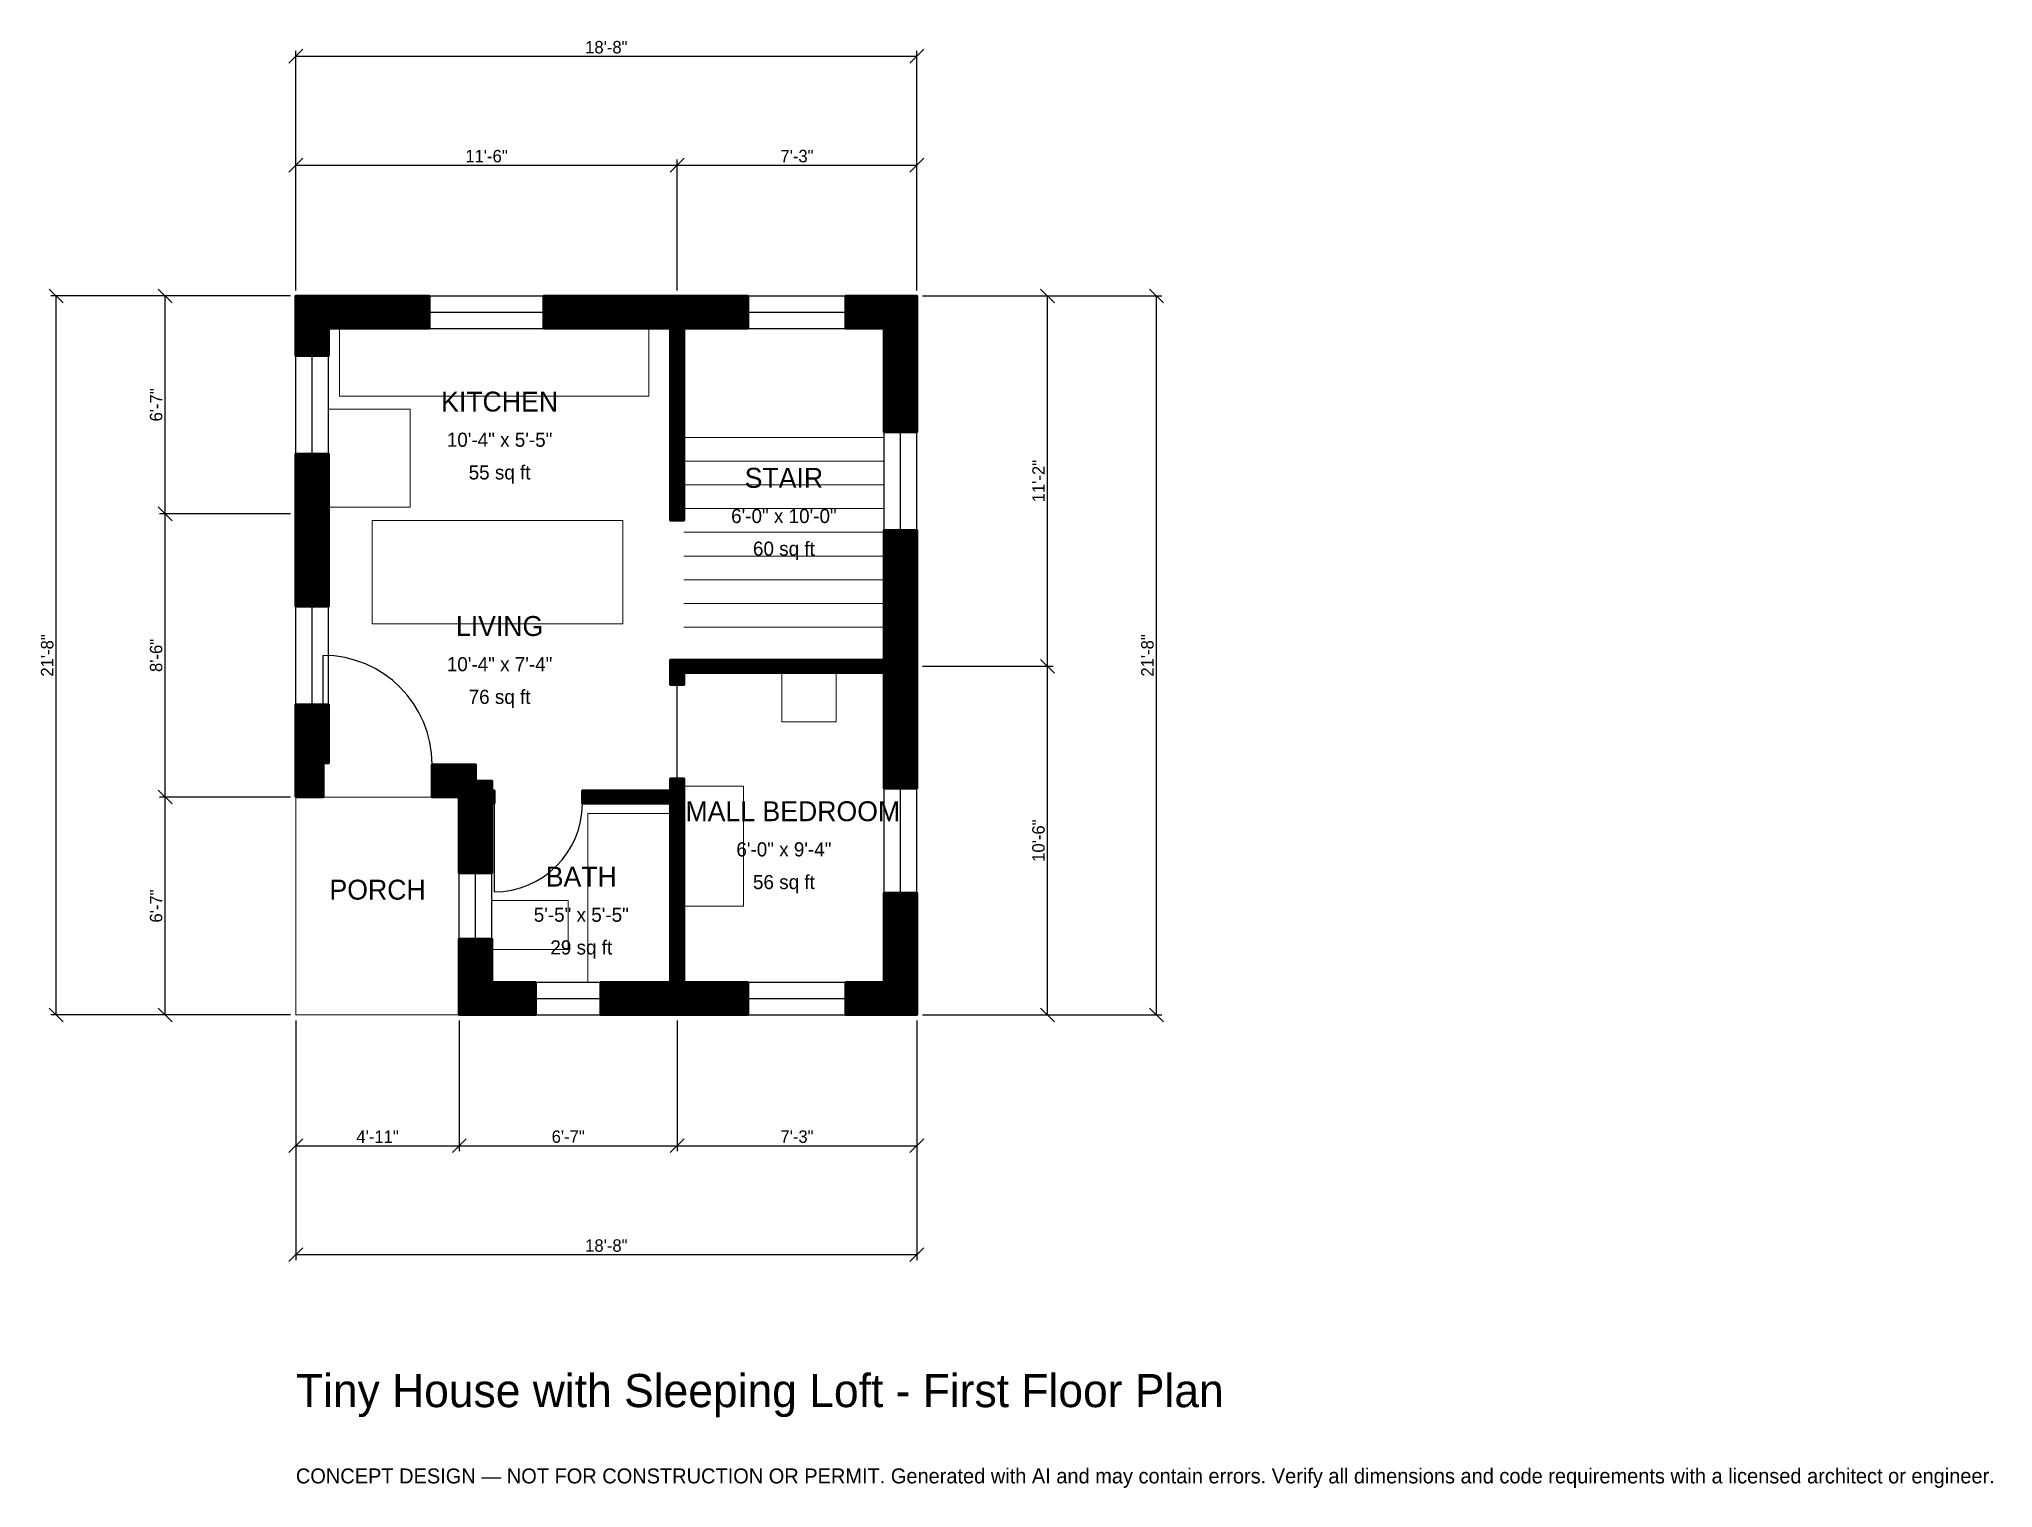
# Model space of a CAD drawing. Header units: inches. Extents: x -93 to 613, y -171 to 353.
import ezdxf
from ezdxf.enums import TextEntityAlignment as Align

# ---------------------------------------------------------------- set-up
doc = ezdxf.new("R2010")
doc.units = ezdxf.units.IN
doc.header["$MEASUREMENT"] = 0
doc.linetypes.add('DASHED', pattern=[0.6, 0.5, -0.1])
for name, color, linetype, lineweight in [('A-ANNO-DIMS', 1, 'Continuous', 13), ('A-ANNO-TEXT', 7, 'Continuous', 18), ('A-AREA-IDEN', 7, 'Continuous', 18), ('A-DOOR', 2, 'Continuous', 25), ('A-FLOR-FIXT', 9, 'Continuous', 13), ('A-FLOR-STRS', 3, 'Continuous', 18), ('A-FURN', 9, 'Continuous', 13), ('A-GLAZ', 4, 'Continuous', 25), ('A-SITE-PAVE', 8, 'Continuous', 13), ('A-WALL', 7, 'Continuous', 50), ('A-WALL-PATT', 8, 'Continuous', 13)]:
    doc.layers.add(name, color=color, linetype=linetype, lineweight=lineweight)
doc.dimstyles.new('PLAN', dxfattribs={"dimtxt": 4.5, "dimasz": 3, "dimexe": 2, "dimexo": 2, "dimgap": 1, "dimtad": 1, "dimdec": 0, "dimlunit": 4, "dimtsz": 2.5, "dimcen": 2.5, "dimclrd": 1, "dimclre": 1, "dimazin": 3, "dimtfac": 1, "dimtmove": 0, "dimatfit": 3})

msp = doc.modelspace()

# ---------------------------------------------------------------- hatches: boundary and pattern name
at = {"layer": 'A-WALL-PATT'}
h = msp.add_hatch(dxfattribs=at)
h.set_pattern_fill('ANSI31', color=8, scale=0.8)
h.paths.add_polyline_path([(135.4331, 0), (135.4331, 0), (131.8898, 0), (110.2362, 0), (110.2362, 11.811), (131.8898, 11.811), (135.4331, 11.811), (135.4331, 76.378), (103.5433, 76.378), (103.5433, 81.1024), (135.4331, 81.1024), (135.4331, 85.4331), (140.1575, 85.4331), (140.1575, 81.1024), (140.1575, 76.378), (140.1575, 11.811), (143.7008, 11.811), (163.3858, 11.811), (163.3858, 0), (143.7008, 0), (140.1575, 0), (140.1575, 0), (135.4331, 0)])
h.paths.add_polyline_path([(70.8661, 0), (70.8661, 0), (59.0551, 0), (59.0551, 0), (59.0551, 0), (59.0551, 11.811), (59.0551, 11.811), (59.0551, 27.5591), (70.8661, 27.5591), (70.8661, 11.811), (86.6142, 11.811), (86.6142, 0), (70.8661, 0)])
h.paths.add_polyline_path([(59.0551, 76.378), (59.0551, 76.378), (59.0551, 78.7401), (56.6929, 78.7401), (56.6929, 78.7402), (49.2126, 78.7402), (49.2126, 90.5512), (64.9606, 90.5512), (64.9606, 84.6457), (70.8661, 84.6457), (70.8661, 81.1024), (71.6535, 81.1024), (71.6535, 76.378), (70.8661, 76.378), (70.8661, 51.1811), (59.0551, 51.1811), (59.0551, 76.378)])
h.paths.add_polyline_path([(0, 78.7401), (0, 78.7402), (0, 78.7402), (0, 90.5512), (0, 90.5512), (0, 112.2047), (11.811, 112.2047), (11.811, 90.9449), (9.8425, 90.9449), (9.8425, 78.7401), (0, 78.7401)])
h.paths.add_polyline_path([(0, 175.1969), (0, 187.0079), (0, 202.7559), (11.811, 202.7559), (11.811, 187.0079), (11.811, 175.1969), (11.811, 147.6378), (0, 147.6378), (0, 175.1969)])
h.paths.add_polyline_path([(0, 248.0315), (0, 248.0315), (0, 259.8425), (0, 259.8425), (0, 259.8426), (11.811, 259.8426), (11.811, 259.8425), (48.2283, 259.8425), (48.2283, 248.0315), (11.811, 248.0315), (11.811, 238.189), (0, 238.189), (0, 248.0315)])
h.paths.add_polyline_path([(131.8898, 259.8425), (135.4331, 259.8425), (135.4331, 259.8426), (140.1575, 259.8426), (140.1575, 259.8425), (143.7008, 259.8425), (163.3858, 259.8425), (163.3858, 248.0315), (143.7008, 248.0315), (140.1575, 248.0315), (140.1575, 178.7402), (135.4331, 178.7402), (135.4331, 248.0315), (131.8898, 248.0315), (89.5669, 248.0315), (89.5669, 259.8425), (131.8898, 259.8425)])
h.paths.add_polyline_path([(212.5984, 259.8425), (212.5984, 259.8426), (224.4094, 259.8426), (224.4094, 259.8425), (224.4095, 259.8425), (224.4095, 248.0315), (224.4094, 248.0315), (224.4094, 210.6299), (212.5984, 210.6299), (212.5984, 248.0315), (198.8189, 248.0315), (198.8189, 259.8425), (212.5984, 259.8425)])
h.paths.add_polyline_path([(224.4094, 131.8898), (224.4094, 128.3465), (224.4095, 128.3465), (224.4095, 123.622), (224.4094, 123.622), (224.4094, 120.0787), (224.4094, 81.8898), (212.5984, 81.8898), (212.5984, 120.0787), (212.5984, 123.622), (140.1575, 123.622), (140.1575, 119.2913), (135.4331, 119.2913), (135.4331, 123.622), (135.4331, 128.3465), (140.1575, 128.3465), (212.5984, 128.3465), (212.5984, 131.8898), (212.5984, 175.1969), (224.4094, 175.1969), (224.4094, 131.8898)])
h.paths.add_polyline_path([(224.4094, 11.811), (224.4095, 11.811), (224.4095, 0), (224.4094, 0), (224.4094, 0), (212.5984, 0), (212.5984, 0), (198.8189, 0), (198.8189, 11.811), (212.5984, 11.811), (212.5984, 44.0945), (224.4094, 44.0945), (224.4094, 11.811)])

# ---------------------------------------------------------------- linework, layer by layer
at = {"layer": 'A-DOOR'}
for p, q in [((9.8425, 90.5512), (9.8425, 129.9213)), ((137.7953, 85.4331), (137.7953, 119.2913)), ((71.6535, 76.378), (71.6535, 44.4882))]:
    msp.add_line(p, q, dxfattribs=at)
for centre, radius, start, end in [((9.8425, 90.5512), 39.3701, 0, 90), ((71.6535, 76.378), 31.8898, 270, 360)]:
    msp.add_arc(centre, radius, start, end, dxfattribs=at)
at = {"layer": 'A-FLOR-FIXT'}
for points in [[(15.748, 223.622), (127.5591, 223.622), (127.5591, 248.0315), (15.748, 248.0315)], [(105.5118, 11.811), (135.4331, 11.811), (135.4331, 72.8346), (105.5118, 72.8346)], [(70.8661, 23.622), (98.4252, 23.622), (98.4252, 41.3386), (70.8661, 41.3386)]]:
    msp.add_lwpolyline(points, close=True, dxfattribs=at)
at = {"layer": 'A-FLOR-STRS'}
for p, q in [((140.1575, 208.6614), (212.5984, 208.6614)), ((140.1575, 200.0984), (212.5984, 200.0984)), ((140.1575, 191.5354), (212.5984, 191.5354)), ((140.1575, 182.9724), (212.5984, 182.9724)), ((140.1575, 174.4094), (212.5984, 174.4094)), ((140.1575, 165.8465), (212.5984, 165.8465)), ((140.1575, 157.2835), (212.5984, 157.2835)), ((140.1575, 148.7205), (212.5984, 148.7205)), ((140.1575, 140.1575), (212.5984, 140.1575))]:
    msp.add_line(p, q, dxfattribs=at)
at = {"layer": 'A-FURN'}
for points in [[(11.811, 183.4646), (41.3386, 183.4646), (41.3386, 218.8976), (11.811, 218.8976)], [(27.5591, 141.3386), (118.1102, 141.3386), (118.1102, 178.7402), (27.5591, 178.7402)], [(175.5906, 105.9055), (195.2756, 105.9055), (195.2756, 123.622), (175.5906, 123.622)], [(140.1575, 39.3701), (161.811, 39.3701), (161.811, 82.6772), (140.1575, 82.6772)]]:
    msp.add_lwpolyline(points, close=True, dxfattribs=at)
at = {"layer": 'A-GLAZ'}
for p, q in [((48.2283, 259.8425), (89.5669, 259.8425)), ((163.3858, 259.8425), (198.8189, 259.8425)), ((48.2283, 253.937), (89.5669, 253.937)), ((48.2283, 248.0315), (89.5669, 248.0315)), ((163.3858, 253.937), (198.8189, 253.937)), ((163.3858, 248.0315), (198.8189, 248.0315)), ((0, 202.7559), (0, 238.189)), ((5.9055, 202.7559), (5.9055, 238.189)), ((11.811, 202.7559), (11.811, 238.189)), ((212.5984, 175.1969), (212.5984, 210.6299)), ((218.5039, 175.1969), (218.5039, 210.6299)), ((224.4094, 175.1969), (224.4094, 210.6299)), ((0, 112.2047), (0, 147.6378)), ((5.9055, 112.2047), (5.9055, 147.6378)), ((11.811, 112.2047), (11.811, 147.6378)), ((212.5984, 44.0945), (212.5984, 81.8898)), ((218.5039, 44.0945), (218.5039, 81.8898)), ((224.4094, 44.0945), (224.4094, 81.8898)), ((59.0551, 27.5591), (59.0551, 51.1811)), ((64.9606, 27.5591), (64.9606, 51.1811)), ((70.8661, 27.5591), (70.8661, 51.1811)), ((86.6142, 11.811), (110.2362, 11.811)), ((163.3858, 11.811), (198.8189, 11.811)), ((86.6142, 5.9055), (110.2362, 5.9055)), ((86.6142, 0), (110.2362, 0)), ((163.3858, 5.9055), (198.8189, 5.9055)), ((163.3858, 0), (198.8189, 0))]:
    msp.add_line(p, q, dxfattribs=at)
at = {"layer": 'A-SITE-PAVE', "linetype": 'DASHED'}
msp.add_lwpolyline([(0, 0), (59.0551, 0), (59.0551, 78.7402), (0, 78.7402)], close=True, dxfattribs=at)
at = {"layer": 'A-WALL'}
for points in [[(0, 248.0315), (0, 248.0315), (0, 259.8425), (0, 259.8425), (0, 259.8426), (11.811, 259.8426), (11.811, 259.8425), (48.2283, 259.8425), (48.2283, 248.0315), (11.811, 248.0315), (11.811, 238.189), (0, 238.189), (0, 248.0315)], [(131.8898, 259.8425), (135.4331, 259.8425), (135.4331, 259.8426), (140.1575, 259.8426), (140.1575, 259.8425), (143.7008, 259.8425), (163.3858, 259.8425), (163.3858, 248.0315), (143.7008, 248.0315), (140.1575, 248.0315), (140.1575, 178.7402), (135.4331, 178.7402), (135.4331, 248.0315), (131.8898, 248.0315), (89.5669, 248.0315), (89.5669, 259.8425), (131.8898, 259.8425)], [(212.5984, 259.8425), (212.5984, 259.8426), (224.4094, 259.8426), (224.4094, 259.8425), (224.4095, 259.8425), (224.4095, 248.0315), (224.4094, 248.0315), (224.4094, 210.6299), (212.5984, 210.6299), (212.5984, 248.0315), (198.8189, 248.0315), (198.8189, 259.8425), (212.5984, 259.8425)], [(0, 175.1969), (0, 187.0079), (0, 202.7559), (11.811, 202.7559), (11.811, 187.0079), (11.811, 175.1969), (11.811, 147.6378), (0, 147.6378), (0, 175.1969)], [(224.4094, 131.8898), (224.4094, 128.3465), (224.4095, 128.3465), (224.4095, 123.622), (224.4094, 123.622), (224.4094, 120.0787), (224.4094, 81.8898), (212.5984, 81.8898), (212.5984, 120.0787), (212.5984, 123.622), (140.1575, 123.622), (140.1575, 119.2913), (135.4331, 119.2913), (135.4331, 123.622), (135.4331, 128.3465), (140.1575, 128.3465), (212.5984, 128.3465), (212.5984, 131.8898), (212.5984, 175.1969), (224.4094, 175.1969), (224.4094, 131.8898)], [(0, 78.7401), (0, 78.7402), (0, 78.7402), (0, 90.5512), (0, 90.5512), (0, 112.2047), (11.811, 112.2047), (11.811, 90.9449), (9.8425, 90.9449), (9.8425, 78.7401), (0, 78.7401)], [(59.0551, 76.378), (59.0551, 76.378), (59.0551, 78.7401), (56.6929, 78.7401), (56.6929, 78.7402), (49.2126, 78.7402), (49.2126, 90.5512), (64.9606, 90.5512), (64.9606, 84.6457), (70.8661, 84.6457), (70.8661, 81.1024), (71.6535, 81.1024), (71.6535, 76.378), (70.8661, 76.378), (70.8661, 51.1811), (59.0551, 51.1811), (59.0551, 76.378)], [(135.4331, 0), (135.4331, 0), (131.8898, 0), (110.2362, 0), (110.2362, 11.811), (131.8898, 11.811), (135.4331, 11.811), (135.4331, 76.378), (103.5433, 76.378), (103.5433, 81.1024), (135.4331, 81.1024), (135.4331, 85.4331), (140.1575, 85.4331), (140.1575, 81.1024), (140.1575, 76.378), (140.1575, 11.811), (143.7008, 11.811), (163.3858, 11.811), (163.3858, 0), (143.7008, 0), (140.1575, 0), (140.1575, 0), (135.4331, 0)], [(224.4094, 11.811), (224.4095, 11.811), (224.4095, 0), (224.4094, 0), (224.4094, 0), (212.5984, 0), (212.5984, 0), (198.8189, 0), (198.8189, 11.811), (212.5984, 11.811), (212.5984, 44.0945), (224.4094, 44.0945), (224.4094, 11.811)], [(70.8661, 0), (70.8661, 0), (59.0551, 0), (59.0551, 0), (59.0551, 0), (59.0551, 11.811), (59.0551, 11.811), (59.0551, 27.5591), (70.8661, 27.5591), (70.8661, 11.811), (86.6142, 11.811), (86.6142, 0), (70.8661, 0)]]:
    msp.add_lwpolyline(points, close=True, dxfattribs=at)

# ---------------------------------------------------------------- texts
at = {"layer": 'A-ANNO-TEXT'}
for s, height, p in [('Tiny House with Sleeping Loft - First Floor Plan', 12, (0, -141.7323)), ('CONCEPT DESIGN — NOT FOR CONSTRUCTION OR PERMIT. Generated with AI and may contain errors. Verify all dimensions and code requirements with a licensed architect or engineer.', 5.4, (0, -169.2913))]:
    msp.add_text(s, height=height, dxfattribs=at).set_placement(p)
at = {"layer": 'A-AREA-IDEN'}
for s, height, p in [('KITCHEN', 7.2, (73.622, 221.6535)), ('10\'-4" x 5\'-5"', 5.1, (73.622, 207.874)), ('55 sq ft', 5.1, (73.622, 196.063)), ('STAIR', 7.2, (176.378, 194.0945)), ('6\'-0" x 10\'-0"', 5.1, (176.378, 180.315)), ('60 sq ft', 5.1, (176.378, 168.5039)), ('LIVING', 7.2, (73.622, 140.5512)), ('10\'-4" x 7\'-4"', 5.1, (73.622, 126.7717)), ('76 sq ft', 5.1, (73.622, 114.9606)), ('SMALL BEDROOM', 7.2, (176.378, 73.622)), ('6\'-0" x 9\'-4"', 5.1, (176.378, 59.8425)), ('BATH', 7.2, (103.1496, 50)), ('56 sq ft', 5.1, (176.378, 48.0315)), ('PORCH', 7.2, (29.5276, 45.2756)), ('5\'-5" x 5\'-5"', 5.1, (103.1496, 36.2205)), ('29 sq ft', 5.1, (103.1496, 24.4094))]:
    msp.add_text(s, height=height, dxfattribs=at).set_placement(p, align=Align.MIDDLE_CENTER)

# ---------------------------------------------------------------- dimensions: what is measured, and where the dimension line sits
at = {"layer": 'A-ANNO-DIMS'}
for base, p1, p2, text in [((0, 346.4567), (0, 259.8425), (224.4094, 259.8425), '18\'-8"'), ((0, 307.0866), (0, 259.8425), (137.7953, 259.8425), '11\'-6"'), ((137.7953, 307.0866), (137.7953, 259.8425), (224.4094, 259.8425), '7\'-3"'), ((0, -47.2441), (0, 0), (59.0551, 0), '4\'-11"'), ((0, -86.6142), (0, 0), (224.4094, 0), '18\'-8"'), ((59.0551, -47.2441), (59.0551, 0), (137.7953, 0), '6\'-7"'), ((137.7953, -47.2441), (137.7953, 0), (224.4094, 0), '7\'-3"')]:
    msp.add_linear_dim(base=base, p1=p1, p2=p2, text=text, dimstyle='PLAN', dxfattribs=at).render()
for base, p1, p2, text in [((-86.6142, 0), (0, 0), (0, 259.8425), '21\'-8"'), ((-47.2441, 181.1024), (0, 181.1024), (0, 259.8425), '6\'-7"'), ((271.6535, 125.9843), (224.4094, 125.9843), (224.4094, 259.8425), '11\'-2"'), ((311.0236, 0), (224.4094, 0), (224.4094, 259.8425), '21\'-8"'), ((-47.2441, 78.7402), (0, 78.7402), (0, 181.1024), '8\'-6"'), ((271.6535, 0), (224.4094, 0), (224.4094, 125.9843), '10\'-6"'), ((-47.2441, 0), (0, 0), (0, 78.7402), '6\'-7"')]:
    msp.add_linear_dim(base=base, p1=p1, p2=p2, angle=90, text=text, dimstyle='PLAN', dxfattribs=at).render()

doc.saveas('drawing.dxf')
